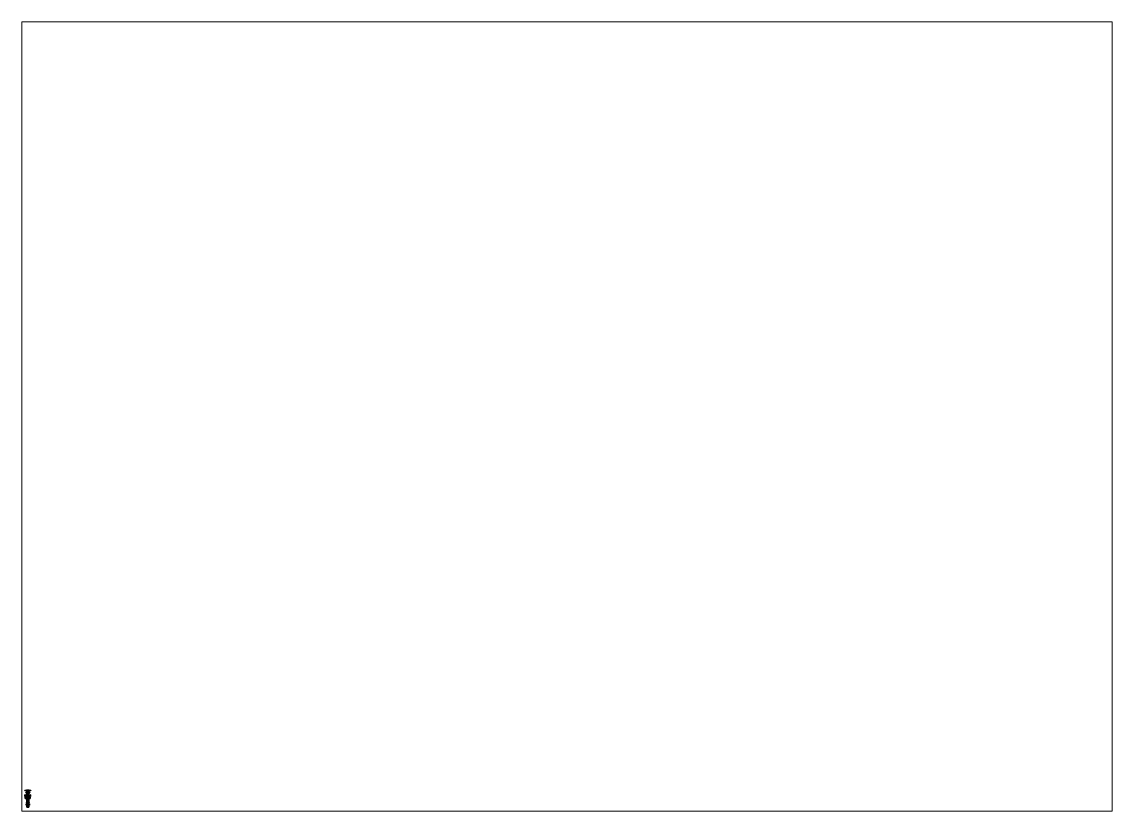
# Paper-space layout 'Layout1' of a CAD drawing. Extents: x 28 to 251, y 20 to 181.
# The model-space entities are those that its viewports show. They can reach past a viewport. Long polylines and large blocks are cut down to what shows.
import ezdxf

# ---------------------------------------------------------------- set-up
doc = ezdxf.new("R2010")
doc.units = 0
doc.layers.get('0').update_dxf_attribs({"linetype": 'CONTINUOUS'})

msp = doc.modelspace()

# ---------------------------------------------------------------- linework, layer by layer
for points in [[(-0.5, 2.89, 0.82), (-0.5, 2.89, 0.67), (-1.2, 2.79, 0.67), (-1.2, 2.79, 0.82)], [(-0.5, 2.89, 0.67), (-0.5, 2.86, 0.67), (-1.17, 2.77, 0.67), (-1.2, 2.79, 0.67)], [(-1.2, 2.79, 0.82), (-1.17, 2.77, 0.82), (-0.5, 2.86, 0.82), (-0.5, 2.89, 0.82)], [(-1.2, 2.63, 0.82), (-1.17, 2.63, 0.82), (-1.17, 2.77, 0.82), (-1.2, 2.79, 0.82)], [(-1.2, 2.79, 0.67), (-1.17, 2.77, 0.67), (-1.17, 2.63, 0.67), (-1.2, 2.63, 0.67)], [(-1.2, 2.79, 0.82), (-1.2, 2.79, 0.67), (-1.2, 2.63, 0.67), (-1.2, 2.63, 0.82)], [(-1.2, 2.63, 0.67), (-1.17, 2.63, 0.67), (-1.17, 2.63, 0.82), (-1.2, 2.63, 0.82)], [(-1.17, 2.77, 0.82), (-1.17, 2.77, 0.67), (-0.5, 2.86, 0.67), (-0.5, 2.86, 0.82)], [(-1.17, 2.63, 0.82), (-1.17, 2.63, 0.67), (-1.17, 2.77, 0.67), (-1.17, 2.77, 0.82)], [(-0.9, 1.18, 0.61), (-0.9, 0.53, 0.61), (-1.1, 0.53, 0.61), (-1.1, 1.18, 0.61)], [(-1.1, 1.18, 0.64), (-1.1, 0.53, 0.64), (-0.93, 0.53, 0.64), (-0.93, 1.18, 0.64)], [(-0.93, 1.18, 0.64), (-0.9, 1.18, 0.61), (-1.1, 1.18, 0.61), (-1.1, 1.18, 0.64)], [(-1.1, 1.18, 0.61), (-1.1, 0.53, 0.61), (-1.1, 0.53, 0.64), (-1.1, 1.18, 0.64)], [(-1.1, 0.53, 0.64), (-1.1, 0.53, 0.61), (-0.9, 0.53, 0.61), (-0.93, 0.53, 0.64)], [(-0.92, 0.1, 0.53), (-0.93, 0.09, 0.52), (-0.98, 0.09, 0.66), (-0.97, 0.1, 0.66)], [(-0.93, 0.09, 0.8), (-0.92, 0.1, 0.79), (-0.97, 0.1, 0.66), (-0.98, 0.09, 0.66)], [(-0.93, 0.09, 0.52), (-0.92, 0.08, 0.53), (-0.97, 0.08, 0.66), (-0.98, 0.09, 0.66)], [(-0.92, 0.08, 0.79), (-0.93, 0.09, 0.8), (-0.98, 0.09, 0.66), (-0.97, 0.08, 0.66)], [(-0.91, 0.09, 0.54), (-0.92, 0.1, 0.53), (-0.97, 0.1, 0.66), (-0.96, 0.09, 0.66)], [(-0.92, 0.1, 0.79), (-0.91, 0.09, 0.78), (-0.96, 0.09, 0.66), (-0.97, 0.1, 0.66)], [(-0.92, 0.08, 0.53), (-0.91, 0.09, 0.54), (-0.96, 0.09, 0.66), (-0.97, 0.08, 0.66)], [(-0.91, 0.09, 0.78), (-0.92, 0.08, 0.79), (-0.97, 0.08, 0.66), (-0.96, 0.09, 0.66)], [(-0.96, 0.18, 0.66), (-0.69, 0.18, 0.55), (-0.8, 0.18, 0.5), (-0.91, 0.18, 0.55)], [(-0.91, 0.18, 0.77), (-0.64, 0.18, 0.66), (-0.69, 0.18, 0.55), (-0.96, 0.18, 0.66)], [(-0.96, 0.18, 0.66), (-0.91, 0.18, 0.55), (-0.91, -0.37, 0.55), (-0.96, -0.37, 0.66)], [(-0.91, 0.18, 0.77), (-0.96, 0.18, 0.66), (-0.96, -0.37, 0.66), (-0.91, -0.37, 0.77)], [(-0.93, 1.18, 0.78), (-0.9, 1.18, 0.78), (-0.9, 1.18, 0.61), (-0.93, 1.18, 0.64)], [(-0.93, 1.18, 0.64), (-0.93, 0.53, 0.64), (-0.93, 0.53, 0.78), (-0.93, 1.18, 0.78)], [(-0.93, 0.53, 0.64), (-0.9, 0.53, 0.61), (-0.9, 0.53, 0.78), (-0.93, 0.53, 0.78)], [(-0.8, 0.1, 0.49), (-0.8, 0.09, 0.48), (-0.93, 0.09, 0.52), (-0.92, 0.1, 0.53)], [(-0.8, 0.09, 0.84), (-0.8, 0.1, 0.83), (-0.92, 0.1, 0.79), (-0.93, 0.09, 0.8)], [(-0.8, 0.09, 0.48), (-0.8, 0.08, 0.49), (-0.92, 0.08, 0.53), (-0.93, 0.09, 0.52)], [(-0.8, 0.08, 0.83), (-0.8, 0.09, 0.84), (-0.93, 0.09, 0.8), (-0.92, 0.08, 0.79)], [(-0.8, 0.09, 0.5), (-0.8, 0.1, 0.49), (-0.92, 0.1, 0.53), (-0.91, 0.09, 0.54)], [(-0.8, 0.1, 0.83), (-0.8, 0.09, 0.82), (-0.91, 0.09, 0.78), (-0.92, 0.1, 0.79)], [(-0.8, 0.08, 0.49), (-0.8, 0.09, 0.5), (-0.91, 0.09, 0.54), (-0.92, 0.08, 0.53)], [(-0.8, 0.09, 0.82), (-0.8, 0.08, 0.83), (-0.92, 0.08, 0.79), (-0.91, 0.09, 0.78)], [(-0.91, 0.18, 0.55), (-0.8, 0.18, 0.5), (-0.8, -0.37, 0.5), (-0.91, -0.37, 0.55)], [(-0.8, 0.18, 0.82), (-0.91, 0.18, 0.77), (-0.91, -0.37, 0.77), (-0.8, -0.37, 0.82)], [(-0.8, 0.18, 0.82), (-0.69, 0.18, 0.77), (-0.64, 0.18, 0.66), (-0.91, 0.18, 0.77)], [(-0.9, 1.18, 0.78), (-0.9, 0.53, 0.78), (-0.9, 0.53, 0.61), (-0.9, 1.18, 0.61)], [(-0.8, 0.18, 0.5), (-0.69, 0.18, 0.55), (-0.69, -0.37, 0.55), (-0.8, -0.37, 0.5)], [(-0.69, 0.18, 0.77), (-0.8, 0.18, 0.82), (-0.8, -0.37, 0.82), (-0.69, -0.37, 0.77)], [(0.8, 0.1, 0.49), (0.8, 0.09, 0.48), (-0.8, 0.09, 0.48), (-0.8, 0.1, 0.49)], [(0.8, 0.09, 0.5), (0.8, 0.1, 0.49), (-0.8, 0.1, 0.49), (-0.8, 0.09, 0.5)], [(0.8, 0.09, 0.84), (0.8, 0.1, 0.83), (-0.8, 0.1, 0.83), (-0.8, 0.09, 0.84)], [(0.8, 0.1, 0.83), (0.8, 0.09, 0.82), (-0.8, 0.09, 0.82), (-0.8, 0.1, 0.83)], [(0.8, 0.09, 0.48), (0.8, 0.08, 0.49), (-0.8, 0.08, 0.49), (-0.8, 0.09, 0.48)], [(0.8, 0.08, 0.49), (0.8, 0.09, 0.5), (-0.8, 0.09, 0.5), (-0.8, 0.08, 0.49)], [(0.8, 0.08, 0.83), (0.8, 0.09, 0.84), (-0.8, 0.09, 0.84), (-0.8, 0.08, 0.83)], [(0.8, 0.09, 0.82), (0.8, 0.08, 0.83), (-0.8, 0.08, 0.83), (-0.8, 0.09, 0.82)], [(-0.26, 2.02, 0.51), (-0.26, 2.04, 0.47), (-0.77, 2.04, 0.47), (-0.77, 2.02, 0.51)], [(-0.26, 2.04, 0.47), (-0.26, 2.02, 0.43), (-0.77, 2.02, 0.43), (-0.77, 2.04, 0.47)], [(-0.26, 1.98, 0.53), (-0.26, 2.02, 0.51), (-0.77, 2.02, 0.51), (-0.77, 1.98, 0.53)], [(-0.26, 2.02, 0.43), (-0.26, 1.98, 0.41), (-0.77, 1.98, 0.41), (-0.77, 2.02, 0.43)], [(-0.26, 1.94, 0.51), (-0.26, 1.98, 0.53), (-0.77, 1.98, 0.53), (-0.77, 1.94, 0.51)], [(-0.26, 1.98, 0.41), (-0.26, 1.94, 0.43), (-0.77, 1.94, 0.43), (-0.77, 1.98, 0.41)], [(-0.26, 1.92, 0.47), (-0.26, 1.94, 0.51), (-0.77, 1.94, 0.51), (-0.77, 1.92, 0.47)], [(-0.26, 1.94, 0.43), (-0.26, 1.92, 0.47), (-0.77, 1.92, 0.47), (-0.77, 1.94, 0.43)], [(-0.69, 0.18, 0.55), (-0.64, 0.18, 0.66), (-0.64, -0.37, 0.66), (-0.69, -0.37, 0.55)], [(-0.64, 0.18, 0.66), (-0.69, 0.18, 0.77), (-0.69, -0.37, 0.77), (-0.64, -0.37, 0.66)], [(-0.5, 2.89, 0.82), (-0.5, 2.86, 0.82), (0.5, 2.86, 0.82), (0.5, 2.89, 0.82)], [(0.5, 2.89, 0.82), (0.5, 2.89, 0.67), (-0.5, 2.89, 0.67), (-0.5, 2.89, 0.82)], [(0.5, 2.89, 0.67), (0.5, 2.86, 0.67), (-0.5, 2.86, 0.67), (-0.5, 2.89, 0.67)], [(-0.5, 2.86, 0.82), (-0.5, 2.86, 0.67), (0.5, 2.86, 0.67), (0.5, 2.86, 0.82)], [(-0.42, 2.78, 0.69), (-0.42, 0.41, 0.61), (-0.42, -0.3, 0.78), (-0.42, 2.78, 0.78)], [(-0.34, 2.78, 0.69), (-0.34, 0.41, 0.61), (-0.42, 0.41, 0.61), (-0.42, 2.78, 0.69)], [(-0.42, 2.78, 0.78), (-0.42, -0.3, 0.78), (-0.34, -0.3, 0.78), (-0.34, 2.78, 0.78)], [(-0.34, 2.78, 0.78), (-0.34, 2.78, 0.69), (-0.42, 2.78, 0.69), (-0.42, 2.78, 0.78)], [(-0.42, 0.41, 0.61), (-0.42, -3.17, 0.61), (-0.42, -3.17, 0.78), (-0.42, -0.3, 0.78)], [(-0.34, 0.41, 0.61), (-0.34, -3.09, 0.61), (-0.42, -3.17, 0.61), (-0.42, 0.41, 0.61)], [(-0.34, -0.3, 0.78), (-0.34, 0.41, 0.61), (-0.34, 2.78, 0.69), (-0.34, 2.78, 0.78)], [(0.34, 2.52, 0.78), (0.34, 2.52, 0.69), (-0.34, 2.52, 0.69), (-0.34, 2.52, 0.78)], [(-0.34, 2.52, 0.69), (0.34, 2.52, 0.69), (0.34, 2.44, 0.69), (-0.34, 2.44, 0.69)], [(-0.34, 2.44, 0.78), (0.34, 2.44, 0.78), (0.34, 2.52, 0.78), (-0.34, 2.52, 0.78)], [(-0.34, 2.44, 0.69), (0.34, 2.44, 0.69), (0.34, 2.44, 0.78), (-0.34, 2.44, 0.78)], [(-0.34, -3.09, 0.78), (-0.34, -3.09, 0.61), (-0.34, 0.41, 0.61), (-0.34, -0.3, 0.78)], [(0, 0.17, 0.5), (0, 0.17, 0.48), (-0.34, 0.17, 0.61), (-0.34, 0.17, 0.63)], [(-0.34, 0.12, 0.61), (-0.34, 0.17, 0.61), (0, 0.17, 0.48), (0, 0.12, 0.48)], [(0, 0.12, 0.5), (0, 0.17, 0.5), (-0.34, 0.17, 0.63), (-0.34, 0.12, 0.63)], [(-0.34, 0.12, 0.63), (-0.34, 0.12, 0.61), (0, 0.12, 0.48), (0, 0.12, 0.5)], [(-0.26, 2.04, 0.47), (-0.26, 2.02, 0.51), (-0.1, 2.11, 0.6), (-0.1, 2.17, 0.47)], [(-0.26, 2.02, 0.43), (-0.26, 2.04, 0.47), (-0.1, 2.17, 0.47), (-0.1, 2.11, 0.34)], [(-0.26, 2.02, 0.51), (-0.26, 1.98, 0.53), (-0.1, 1.98, 0.66), (-0.1, 2.11, 0.6)], [(-0.26, 1.98, 0.41), (-0.26, 2.02, 0.43), (-0.1, 2.11, 0.34), (-0.1, 1.98, 0.28)], [(-0.26, 1.98, 0.53), (-0.26, 1.94, 0.51), (-0.1, 1.85, 0.6), (-0.1, 1.98, 0.66)], [(-0.26, 1.94, 0.43), (-0.26, 1.98, 0.41), (-0.1, 1.98, 0.28), (-0.1, 1.85, 0.34)], [(-0.26, 1.94, 0.51), (-0.26, 1.92, 0.47), (-0.1, 1.79, 0.47), (-0.1, 1.85, 0.6)], [(-0.26, 1.92, 0.47), (-0.26, 1.94, 0.43), (-0.1, 1.85, 0.34), (-0.1, 1.79, 0.47)], [(0.1, 2.11, 0.6), (0.1, 2.17, 0.47), (-0.1, 2.17, 0.47), (-0.1, 2.11, 0.6)], [(0.1, 2.17, 0.47), (0.1, 2.11, 0.34), (-0.1, 2.11, 0.34), (-0.1, 2.17, 0.47)], [(0.1, 1.98, 0.66), (0.1, 2.11, 0.6), (-0.1, 2.11, 0.6), (-0.1, 1.98, 0.66)], [(0.1, 2.11, 0.34), (0.1, 1.98, 0.28), (-0.1, 1.98, 0.28), (-0.1, 2.11, 0.34)], [(0.1, 1.85, 0.6), (0.1, 1.98, 0.66), (-0.1, 1.98, 0.66), (-0.1, 1.85, 0.6)], [(0.1, 1.98, 0.28), (0.1, 1.85, 0.34), (-0.1, 1.85, 0.34), (-0.1, 1.98, 0.28)], [(0.1, 1.79, 0.47), (0.1, 1.85, 0.6), (-0.1, 1.85, 0.6), (-0.1, 1.79, 0.47)], [(0.1, 1.85, 0.34), (0.1, 1.79, 0.47), (-0.1, 1.79, 0.47), (-0.1, 1.85, 0.34)], [(-0.03, 1.81, 0.5), (-0.04, 1.81, 0.47), (-0.04, 0.02, 0.66), (-0.03, 0.02, 0.69)], [(-0.04, 1.81, 0.47), (-0.03, 1.81, 0.44), (-0.03, 0.02, 0.63), (-0.04, 0.02, 0.66)], [(-0.03, 0.02, 0.69), (-0.04, 0.02, 0.66), (-0.04, -1.8, 0.47), (-0.03, -1.8, 0.5)], [(-0.04, 0.02, 0.66), (-0.03, 0.02, 0.63), (-0.03, -1.8, 0.44), (-0.04, -1.8, 0.47)], [(0, 1.81, 0.51), (-0.03, 1.81, 0.5), (-0.03, 0.02, 0.69), (0, 0.02, 0.7)], [(-0.03, 1.81, 0.44), (0, 1.81, 0.43), (0, 0.02, 0.62), (-0.03, 0.02, 0.63)], [(0, 0.02, 0.7), (-0.03, 0.02, 0.69), (-0.03, -1.8, 0.5), (0, -1.8, 0.51)], [(-0.03, 0.02, 0.63), (0, 0.02, 0.62), (0, -1.8, 0.43), (-0.03, -1.8, 0.44)], [(0.03, 1.81, 0.5), (0, 1.81, 0.51), (0, 0.02, 0.7), (0.03, 0.02, 0.69)], [(0, 1.81, 0.43), (0.03, 1.81, 0.44), (0.03, 0.02, 0.63), (0, 0.02, 0.62)], [(0, 0.17, 0.5), (0, 0.12, 0.5), (0.34, 0.12, 0.63), (0.34, 0.17, 0.63)], [(0.34, 0.17, 0.63), (0.34, 0.17, 0.61), (0, 0.17, 0.48), (0, 0.17, 0.5)], [(0.34, 0.17, 0.61), (0.34, 0.12, 0.61), (0, 0.12, 0.48), (0, 0.17, 0.48)], [(0, 0.12, 0.5), (0, 0.12, 0.48), (0.34, 0.12, 0.61), (0.34, 0.12, 0.63)], [(0.03, 0.02, 0.69), (0, 0.02, 0.7), (0, -1.8, 0.51), (0.03, -1.8, 0.5)], [(0, 0.02, 0.62), (0.03, 0.02, 0.63), (0.03, -1.8, 0.44), (0, -1.8, 0.43)], [(0.04, 1.81, 0.47), (0.03, 1.81, 0.5), (0.03, 0.02, 0.69), (0.04, 0.02, 0.66)], [(0.03, 1.81, 0.44), (0.04, 1.81, 0.47), (0.04, 0.02, 0.66), (0.03, 0.02, 0.63)], [(0.04, 0.02, 0.66), (0.03, 0.02, 0.69), (0.03, -1.8, 0.5), (0.04, -1.8, 0.47)], [(0.03, 0.02, 0.63), (0.04, 0.02, 0.66), (0.04, -1.8, 0.47), (0.03, -1.8, 0.44)], [(0.26, 2.02, 0.51), (0.26, 2.04, 0.47), (0.1, 2.17, 0.47), (0.1, 2.11, 0.6)], [(0.26, 2.04, 0.47), (0.26, 2.02, 0.43), (0.1, 2.11, 0.34), (0.1, 2.17, 0.47)], [(0.26, 1.98, 0.53), (0.26, 2.02, 0.51), (0.1, 2.11, 0.6), (0.1, 1.98, 0.66)], [(0.26, 2.02, 0.43), (0.26, 1.98, 0.41), (0.1, 1.98, 0.28), (0.1, 2.11, 0.34)], [(0.26, 1.94, 0.51), (0.26, 1.98, 0.53), (0.1, 1.98, 0.66), (0.1, 1.85, 0.6)], [(0.26, 1.98, 0.41), (0.26, 1.94, 0.43), (0.1, 1.85, 0.34), (0.1, 1.98, 0.28)], [(0.26, 1.92, 0.47), (0.26, 1.94, 0.51), (0.1, 1.85, 0.6), (0.1, 1.79, 0.47)], [(0.26, 1.94, 0.43), (0.26, 1.92, 0.47), (0.1, 1.79, 0.47), (0.1, 1.85, 0.34)], [(0.26, 2.04, 0.47), (0.26, 2.02, 0.51), (0.77, 2.02, 0.51), (0.77, 2.04, 0.47)], [(0.26, 2.02, 0.43), (0.26, 2.04, 0.47), (0.77, 2.04, 0.47), (0.77, 2.02, 0.43)], [(0.26, 2.02, 0.51), (0.26, 1.98, 0.53), (0.77, 1.98, 0.53), (0.77, 2.02, 0.51)], [(0.26, 1.98, 0.41), (0.26, 2.02, 0.43), (0.77, 2.02, 0.43), (0.77, 1.98, 0.41)], [(0.26, 1.98, 0.53), (0.26, 1.94, 0.51), (0.77, 1.94, 0.51), (0.77, 1.98, 0.53)], [(0.26, 1.94, 0.43), (0.26, 1.98, 0.41), (0.77, 1.98, 0.41), (0.77, 1.94, 0.43)], [(0.26, 1.94, 0.51), (0.26, 1.92, 0.47), (0.77, 1.92, 0.47), (0.77, 1.94, 0.51)], [(0.26, 1.92, 0.47), (0.26, 1.94, 0.43), (0.77, 1.94, 0.43), (0.77, 1.92, 0.47)], [(0.34, 2.78, 0.69), (0.34, 0.41, 0.61), (0.34, -0.3, 0.78), (0.34, 2.78, 0.78)], [(0.34, 2.78, 0.78), (0.34, -0.3, 0.78), (0.42, -0.3, 0.78), (0.42, 2.78, 0.78)], [(0.42, 2.78, 0.78), (0.42, 2.78, 0.69), (0.34, 2.78, 0.69), (0.34, 2.78, 0.78)], [(0.42, 2.78, 0.69), (0.42, 0.41, 0.61), (0.34, 0.41, 0.61), (0.34, 2.78, 0.69)], [(0.34, 0.41, 0.61), (0.34, -3.09, 0.61), (0.34, -3.09, 0.78), (0.34, -0.3, 0.78)], [(0.42, 0.41, 0.61), (0.42, -3.17, 0.61), (0.34, -3.09, 0.61), (0.34, 0.41, 0.61)], [(0.42, -0.3, 0.78), (0.42, 0.41, 0.61), (0.42, 2.78, 0.69), (0.42, 2.78, 0.78)], [(0.42, -3.17, 0.78), (0.42, -3.17, 0.61), (0.42, 0.41, 0.61), (0.42, -0.3, 0.78)], [(0.5, 2.89, 0.67), (0.5, 2.89, 0.82), (1.2, 2.79, 0.82), (1.2, 2.79, 0.67)], [(0.5, 2.89, 0.82), (0.5, 2.86, 0.82), (1.17, 2.77, 0.82), (1.2, 2.79, 0.82)], [(1.2, 2.79, 0.67), (1.17, 2.77, 0.67), (0.5, 2.86, 0.67), (0.5, 2.89, 0.67)], [(1.17, 2.77, 0.67), (1.17, 2.77, 0.82), (0.5, 2.86, 0.82), (0.5, 2.86, 0.67)], [(0.64, 0.18, 0.66), (0.69, 0.18, 0.55), (0.69, -0.37, 0.55), (0.64, -0.37, 0.66)], [(0.69, 0.18, 0.77), (0.96, 0.18, 0.66), (0.91, 0.18, 0.55), (0.64, 0.18, 0.66)], [(0.64, 0.18, 0.66), (0.91, 0.18, 0.55), (0.8, 0.18, 0.5), (0.69, 0.18, 0.55)], [(0.69, 0.18, 0.77), (0.64, 0.18, 0.66), (0.64, -0.37, 0.66), (0.69, -0.37, 0.77)], [(0.69, 0.18, 0.55), (0.8, 0.18, 0.5), (0.8, -0.37, 0.5), (0.69, -0.37, 0.55)], [(0.8, 0.18, 0.82), (0.91, 0.18, 0.77), (0.96, 0.18, 0.66), (0.69, 0.18, 0.77)], [(0.8, 0.18, 0.82), (0.69, 0.18, 0.77), (0.69, -0.37, 0.77), (0.8, -0.37, 0.82)], [(0.8, 0.18, 0.5), (0.91, 0.18, 0.55), (0.91, -0.37, 0.55), (0.8, -0.37, 0.5)], [(0.91, 0.18, 0.77), (0.8, 0.18, 0.82), (0.8, -0.37, 0.82), (0.91, -0.37, 0.77)], [(1.1, 1.18, 0.64), (1.1, 1.18, 0.61), (0.9, 1.18, 0.61), (0.93, 1.18, 0.64)], [(0.9, 0.53, 0.61), (0.9, 1.18, 0.61), (1.1, 1.18, 0.61), (1.1, 0.53, 0.61)], [(0.9, 0.53, 0.78), (0.9, 1.18, 0.78), (0.9, 1.18, 0.61), (0.9, 0.53, 0.61)], [(0.93, 1.18, 0.64), (0.9, 1.18, 0.61), (0.9, 1.18, 0.78), (0.93, 1.18, 0.78)], [(0.93, 0.53, 0.64), (0.9, 0.53, 0.61), (1.1, 0.53, 0.61), (1.1, 0.53, 0.64)], [(0.93, 0.53, 0.78), (0.9, 0.53, 0.78), (0.9, 0.53, 0.61), (0.93, 0.53, 0.64)], [(0.91, 0.18, 0.55), (0.96, 0.18, 0.66), (0.96, -0.37, 0.66), (0.91, -0.37, 0.55)], [(0.96, 0.18, 0.66), (0.91, 0.18, 0.77), (0.91, -0.37, 0.77), (0.96, -0.37, 0.66)], [(1.1, 0.53, 0.64), (1.1, 1.18, 0.64), (0.93, 1.18, 0.64), (0.93, 0.53, 0.64)], [(0.93, 0.53, 0.64), (0.93, 1.18, 0.64), (0.93, 1.18, 0.78), (0.93, 0.53, 0.78)], [(1.1, 0.53, 0.61), (1.1, 1.18, 0.61), (1.1, 1.18, 0.64), (1.1, 0.53, 0.64)], [(1.2, 2.79, 0.82), (1.17, 2.77, 0.82), (1.17, 2.63, 0.82), (1.2, 2.63, 0.82)], [(1.2, 2.63, 0.67), (1.17, 2.63, 0.67), (1.17, 2.77, 0.67), (1.2, 2.79, 0.67)], [(1.17, 2.63, 0.67), (1.17, 2.63, 0.82), (1.17, 2.77, 0.82), (1.17, 2.77, 0.67)], [(1.2, 2.63, 0.82), (1.17, 2.63, 0.82), (1.17, 2.63, 0.67), (1.2, 2.63, 0.67)], [(1.2, 2.79, 0.67), (1.2, 2.79, 0.82), (1.2, 2.63, 0.82), (1.2, 2.63, 0.67)], [(-0.92, -0.27, 0.53), (-0.93, -0.28, 0.52), (-0.98, -0.28, 0.66), (-0.97, -0.27, 0.66)], [(-0.93, -0.28, 0.8), (-0.92, -0.27, 0.79), (-0.97, -0.27, 0.66), (-0.98, -0.28, 0.66)], [(-0.93, -0.28, 0.52), (-0.92, -0.29, 0.53), (-0.97, -0.29, 0.66), (-0.98, -0.28, 0.66)], [(-0.92, -0.29, 0.79), (-0.93, -0.28, 0.8), (-0.98, -0.28, 0.66), (-0.97, -0.29, 0.66)], [(-0.91, -0.28, 0.54), (-0.92, -0.27, 0.53), (-0.97, -0.27, 0.66), (-0.96, -0.28, 0.66)], [(-0.92, -0.27, 0.79), (-0.91, -0.28, 0.78), (-0.96, -0.28, 0.66), (-0.97, -0.27, 0.66)], [(-0.92, -0.29, 0.53), (-0.91, -0.28, 0.54), (-0.96, -0.28, 0.66), (-0.97, -0.29, 0.66)], [(-0.91, -0.28, 0.78), (-0.92, -0.29, 0.79), (-0.97, -0.29, 0.66), (-0.96, -0.28, 0.66)], [(-0.69, -0.37, 0.77), (-0.96, -0.37, 0.66), (-0.91, -0.37, 0.55), (-0.64, -0.37, 0.66)], [(-0.8, -0.37, 0.82), (-0.91, -0.37, 0.77), (-0.96, -0.37, 0.66), (-0.69, -0.37, 0.77)], [(-0.8, -0.27, 0.49), (-0.8, -0.28, 0.48), (-0.93, -0.28, 0.52), (-0.92, -0.27, 0.53)], [(-0.8, -0.28, 0.84), (-0.8, -0.27, 0.83), (-0.92, -0.27, 0.79), (-0.93, -0.28, 0.8)], [(-0.8, -0.28, 0.48), (-0.8, -0.29, 0.49), (-0.92, -0.29, 0.53), (-0.93, -0.28, 0.52)], [(-0.8, -0.29, 0.83), (-0.8, -0.28, 0.84), (-0.93, -0.28, 0.8), (-0.92, -0.29, 0.79)], [(-0.8, -0.28, 0.5), (-0.8, -0.27, 0.49), (-0.92, -0.27, 0.53), (-0.91, -0.28, 0.54)], [(-0.8, -0.27, 0.83), (-0.8, -0.28, 0.82), (-0.91, -0.28, 0.78), (-0.92, -0.27, 0.79)], [(-0.8, -0.29, 0.49), (-0.8, -0.28, 0.5), (-0.91, -0.28, 0.54), (-0.92, -0.29, 0.53)], [(-0.8, -0.28, 0.82), (-0.8, -0.29, 0.83), (-0.92, -0.29, 0.79), (-0.91, -0.28, 0.78)], [(-0.64, -0.37, 0.66), (-0.91, -0.37, 0.55), (-0.8, -0.37, 0.5), (-0.69, -0.37, 0.55)], [(-0.88, -2.58, 0.75), (-0.89, -2.58, 0.71), (-0.89, -2.63, 0.71), (-0.88, -2.63, 0.75)], [(-0.89, -2.58, 0.71), (-0.88, -2.58, 0.67), (-0.88, -2.63, 0.67), (-0.89, -2.63, 0.71)], [(-0.88, -2.63, 0.75), (-0.89, -2.63, 0.71), (-0.88, -2.63, 0.67), (-0.84, -2.63, 0.66)], [(-0.84, -2.58, 0.76), (-0.88, -2.58, 0.75), (-0.88, -2.63, 0.75), (-0.84, -2.63, 0.76)], [(-0.88, -2.58, 0.67), (-0.84, -2.58, 0.66), (-0.84, -2.63, 0.66), (-0.88, -2.63, 0.67)], [(-0.84, -2.63, 0.76), (-0.88, -2.63, 0.75), (-0.79, -2.63, 0.71), (-0.8, -2.63, 0.75)], [(-0.88, -2.63, 0.75), (-0.84, -2.63, 0.66), (-0.8, -2.63, 0.67), (-0.79, -2.63, 0.71)], [(-0.8, -2.58, 0.75), (-0.84, -2.58, 0.76), (-0.84, -2.63, 0.76), (-0.8, -2.63, 0.75)], [(-0.84, -2.58, 0.66), (-0.8, -2.58, 0.67), (-0.8, -2.63, 0.67), (-0.84, -2.63, 0.66)], [(0.8, -0.27, 0.49), (0.8, -0.28, 0.48), (-0.8, -0.28, 0.48), (-0.8, -0.27, 0.49)], [(0.8, -0.28, 0.5), (0.8, -0.27, 0.49), (-0.8, -0.27, 0.49), (-0.8, -0.28, 0.5)], [(0.8, -0.28, 0.84), (0.8, -0.27, 0.83), (-0.8, -0.27, 0.83), (-0.8, -0.28, 0.84)], [(0.8, -0.27, 0.83), (0.8, -0.28, 0.82), (-0.8, -0.28, 0.82), (-0.8, -0.27, 0.83)], [(0.8, -0.28, 0.48), (0.8, -0.29, 0.49), (-0.8, -0.29, 0.49), (-0.8, -0.28, 0.48)], [(0.8, -0.29, 0.49), (0.8, -0.28, 0.5), (-0.8, -0.28, 0.5), (-0.8, -0.29, 0.49)], [(0.8, -0.29, 0.83), (0.8, -0.28, 0.84), (-0.8, -0.28, 0.84), (-0.8, -0.29, 0.83)], [(0.8, -0.28, 0.82), (0.8, -0.29, 0.83), (-0.8, -0.29, 0.83), (-0.8, -0.28, 0.82)], [(-0.79, -2.58, 0.71), (-0.8, -2.58, 0.75), (-0.8, -2.63, 0.75), (-0.79, -2.63, 0.71)], [(-0.8, -2.58, 0.67), (-0.79, -2.58, 0.71), (-0.79, -2.63, 0.71), (-0.8, -2.63, 0.67)], [(-0.26, -1.93, 0.51), (-0.26, -1.91, 0.47), (-0.56, -1.91, 0.47), (-0.56, -1.93, 0.51)], [(-0.26, -1.91, 0.47), (-0.26, -1.93, 0.43), (-0.56, -1.93, 0.43), (-0.56, -1.91, 0.47)], [(-0.26, -1.97, 0.53), (-0.26, -1.93, 0.51), (-0.56, -1.93, 0.51), (-0.56, -1.97, 0.53)], [(-0.26, -1.93, 0.43), (-0.26, -1.97, 0.41), (-0.56, -1.97, 0.41), (-0.56, -1.93, 0.43)], [(-0.26, -2.01, 0.51), (-0.26, -1.97, 0.53), (-0.56, -1.97, 0.53), (-0.56, -2.01, 0.51)], [(-0.26, -1.97, 0.41), (-0.26, -2.01, 0.43), (-0.56, -2.01, 0.43), (-0.56, -1.97, 0.41)], [(-0.26, -2.03, 0.47), (-0.26, -2.01, 0.51), (-0.56, -2.01, 0.51), (-0.56, -2.03, 0.47)], [(-0.26, -2.01, 0.43), (-0.26, -2.03, 0.47), (-0.56, -2.03, 0.47), (-0.56, -2.01, 0.43)], [(-0.42, -0.3, 0.95), (-0.42, -3.69, 0.95), (-0.34, -3.69, 0.95), (-0.34, -0.3, 0.95)], [(-0.42, -0.3, 0.78), (-0.42, -3.17, 0.78), (-0.42, -3.69, 0.95), (-0.42, -0.3, 0.95)], [(-0.34, -0.3, 0.95), (-0.34, -0.3, 0.78), (-0.42, -0.3, 0.78), (-0.42, -0.3, 0.95)], [(0.34, -3.09, 0.61), (0.42, -3.17, 0.61), (-0.42, -3.17, 0.61), (-0.34, -3.09, 0.61)], [(-0.42, -3.69, 0.95), (-0.42, -3.17, 0.78), (-0.34, -3.17, 0.78), (-0.34, -3.69, 0.95)], [(-0.34, -3.69, 0.95), (-0.34, -3.17, 0.78), (-0.42, -3.17, 0.78), (-0.42, -3.69, 0.95)], [(-0.42, -3.17, 0.78), (-0.42, -3.69, 0.85), (-0.42, -3.69, 0.95)], [(-0.34, -3.17, 0.78), (-0.34, -3.69, 0.85), (-0.42, -3.69, 0.85), (-0.42, -3.17, 0.78)], [(-0.42, -3.17, 0.61), (0.42, -3.17, 0.61), (0.42, -3.17, 0.78), (-0.42, -3.17, 0.78)], [(-0.42, -3.69, 0.95), (-0.42, -3.69, 0.85), (-0.34, -3.69, 0.85), (-0.34, -3.69, 0.95)], [(-0.34, -3.69, 0.95), (-0.34, -3.17, 0.78), (-0.34, -0.3, 0.78), (-0.34, -0.3, 0.95)], [(0, -0.31, 0.5), (0, -0.31, 0.48), (-0.34, -0.31, 0.61), (-0.34, -0.31, 0.63)], [(0, -0.36, 0.5), (0, -0.31, 0.5), (-0.34, -0.31, 0.63), (-0.34, -0.36, 0.63)], [(-0.34, -0.36, 0.61), (-0.34, -0.31, 0.61), (0, -0.31, 0.48), (0, -0.36, 0.48)], [(-0.34, -0.36, 0.63), (-0.34, -0.36, 0.61), (0, -0.36, 0.48), (0, -0.36, 0.5)], [(0.34, -1.26, 0.78), (0.34, -1.26, 0.61), (-0.34, -1.26, 0.61), (-0.34, -1.26, 0.78)], [(-0.34, -1.26, 0.61), (0.34, -1.26, 0.61), (0.34, -1.34, 0.61), (-0.34, -1.34, 0.61)], [(-0.34, -1.34, 0.78), (0.34, -1.34, 0.78), (0.34, -1.26, 0.78), (-0.34, -1.26, 0.78)], [(-0.34, -1.34, 0.61), (0.34, -1.34, 0.61), (0.34, -1.34, 0.78), (-0.34, -1.34, 0.78)], [(0.34, -2.7, 0.78), (0.34, -2.7, 0.61), (-0.34, -2.7, 0.61), (-0.34, -2.7, 0.78)], [(-0.34, -2.7, 0.61), (0.34, -2.7, 0.61), (0.34, -2.78, 0.61), (-0.34, -2.78, 0.61)], [(-0.34, -2.78, 0.78), (0.34, -2.78, 0.78), (0.34, -2.7, 0.78), (-0.34, -2.7, 0.78)], [(-0.34, -2.78, 0.61), (0.34, -2.78, 0.61), (0.34, -2.78, 0.78), (-0.34, -2.78, 0.78)], [(0.34, -3.09, 0.78), (0.34, -3.09, 0.61), (-0.34, -3.09, 0.61), (-0.34, -3.09, 0.78)], [(0.34, -3.17, 0.78), (0.34, -3.09, 0.78), (-0.34, -3.09, 0.78), (-0.34, -3.17, 0.78)], [(-0.34, -3.69, 0.95), (-0.34, -3.69, 0.85), (-0.34, -3.17, 0.78), (-0.34, -3.69, 0.95)], [(0.34, -3.62, 0.95), (0.34, -3.62, 0.85), (-0.34, -3.62, 0.85), (-0.34, -3.62, 0.95)], [(0.34, -3.62, 0.85), (0.34, -3.69, 0.85), (-0.34, -3.69, 0.85), (-0.34, -3.62, 0.85)], [(-0.34, -3.62, 0.95), (-0.34, -3.69, 0.95), (0.34, -3.69, 0.95), (0.34, -3.62, 0.95)], [(-0.34, -3.69, 0.95), (-0.34, -3.69, 0.85), (0.34, -3.69, 0.85), (0.34, -3.69, 0.95)], [(-0.26, -1.91, 0.47), (-0.26, -1.93, 0.51), (-0.1, -1.84, 0.6), (-0.1, -1.78, 0.47)], [(-0.26, -1.93, 0.43), (-0.26, -1.91, 0.47), (-0.1, -1.78, 0.47), (-0.1, -1.84, 0.34)], [(-0.26, -1.93, 0.51), (-0.26, -1.97, 0.53), (-0.1, -1.97, 0.66), (-0.1, -1.84, 0.6)], [(-0.26, -1.97, 0.41), (-0.26, -1.93, 0.43), (-0.1, -1.84, 0.34), (-0.1, -1.97, 0.28)], [(-0.26, -1.97, 0.53), (-0.26, -2.01, 0.51), (-0.1, -2.1, 0.6), (-0.1, -1.97, 0.66)], [(-0.26, -2.01, 0.43), (-0.26, -1.97, 0.41), (-0.1, -1.97, 0.28), (-0.1, -2.1, 0.34)], [(-0.26, -2.01, 0.51), (-0.26, -2.03, 0.47), (-0.1, -2.16, 0.47), (-0.1, -2.1, 0.6)], [(-0.26, -2.03, 0.47), (-0.26, -2.01, 0.43), (-0.1, -2.1, 0.34), (-0.1, -2.16, 0.47)], [(0.1, -1.84, 0.6), (0.1, -1.78, 0.47), (-0.1, -1.78, 0.47), (-0.1, -1.84, 0.6)], [(0.1, -1.78, 0.47), (0.1, -1.84, 0.34), (-0.1, -1.84, 0.34), (-0.1, -1.78, 0.47)], [(0.1, -1.97, 0.66), (0.1, -1.84, 0.6), (-0.1, -1.84, 0.6), (-0.1, -1.97, 0.66)], [(0.1, -1.84, 0.34), (0.1, -1.97, 0.28), (-0.1, -1.97, 0.28), (-0.1, -1.84, 0.34)], [(0.1, -2.1, 0.6), (0.1, -1.97, 0.66), (-0.1, -1.97, 0.66), (-0.1, -2.1, 0.6)], [(0.1, -1.97, 0.28), (0.1, -2.1, 0.34), (-0.1, -2.1, 0.34), (-0.1, -1.97, 0.28)], [(0.1, -2.16, 0.47), (0.1, -2.1, 0.6), (-0.1, -2.1, 0.6), (-0.1, -2.16, 0.47)], [(0.1, -2.1, 0.34), (0.1, -2.16, 0.47), (-0.1, -2.16, 0.47), (-0.1, -2.1, 0.34)], [(-0.04, -3.17, 0.62), (-0.04, -3.52, 0.62), (-0.04, -3.52, 0.75), (-0.04, -3.17, 0.75)], [(0.04, -3.17, 0.62), (0.04, -3.52, 0.62), (-0.04, -3.52, 0.62), (-0.04, -3.17, 0.62)], [(-0.04, -3.17, 0.75), (-0.04, -3.52, 0.75), (0.04, -3.52, 0.75), (0.04, -3.17, 0.75)], [(0.04, -3.52, 0.62), (0.04, -3.6, 0.57), (-0.04, -3.6, 0.57), (-0.04, -3.52, 0.62)], [(-0.04, -3.52, 0.62), (-0.04, -3.6, 0.57), (-0.04, -3.6, 0.63), (-0.04, -3.57, 0.68)], [(-0.04, -3.52, 0.75), (-0.04, -3.52, 0.62), (-0.04, -3.57, 0.68), (-0.04, -3.57, 0.7)], [(0.04, -3.57, 0.77), (0.04, -3.52, 0.75), (-0.04, -3.52, 0.75), (-0.04, -3.57, 0.77)], [(-0.04, -3.57, 0.77), (-0.04, -3.52, 0.75), (-0.04, -3.57, 0.7), (-0.04, -3.6, 0.72)], [(-0.04, -3.57, 0.7), (-0.04, -3.57, 0.68), (0.04, -3.57, 0.68), (0.04, -3.57, 0.7)], [(-0.04, -3.57, 0.68), (-0.04, -3.6, 0.63), (0.04, -3.6, 0.63), (0.04, -3.57, 0.68)], [(-0.04, -3.6, 0.72), (-0.04, -3.57, 0.7), (0.04, -3.57, 0.7), (0.04, -3.6, 0.72)], [(0.04, -3.6, 0.72), (0.04, -3.57, 0.77), (-0.04, -3.57, 0.77), (-0.04, -3.6, 0.72)], [(-0.04, -3.6, 0.57), (-0.04, -3.64, 0.57), (-0.04, -3.64, 0.63), (-0.04, -3.6, 0.63)], [(0.04, -3.6, 0.57), (0.04, -3.64, 0.57), (-0.04, -3.64, 0.57), (-0.04, -3.6, 0.57)], [(-0.04, -3.6, 0.63), (-0.04, -3.64, 0.63), (0.04, -3.64, 0.63), (0.04, -3.6, 0.63)], [(0.04, -3.64, 0.57), (0.04, -3.69, 0.64), (-0.04, -3.69, 0.64), (-0.04, -3.64, 0.57)], [(-0.04, -3.64, 0.57), (-0.04, -3.69, 0.64), (-0.04, -3.66, 0.66), (-0.04, -3.64, 0.63)], [(-0.04, -3.64, 0.63), (-0.04, -3.66, 0.66), (0.04, -3.66, 0.66), (0.04, -3.64, 0.63)], [(-0.04, -3.66, 0.66), (-0.04, -3.66, 0.72), (0.04, -3.66, 0.72), (0.04, -3.66, 0.66)], [(-0.04, -3.69, 0.64), (-0.04, -3.69, 0.71), (-0.04, -3.66, 0.72), (-0.04, -3.66, 0.66)], [(-0.04, -3.66, 0.72), (-0.04, -3.69, 0.71), (0.04, -3.69, 0.71), (0.04, -3.66, 0.72)], [(0.04, -3.69, 0.64), (0.04, -3.69, 0.71), (-0.04, -3.69, 0.71), (-0.04, -3.69, 0.64)], [(0, -0.31, 0.5), (0, -0.36, 0.5), (0.34, -0.36, 0.63), (0.34, -0.31, 0.63)], [(0.34, -0.31, 0.63), (0.34, -0.31, 0.61), (0, -0.31, 0.48), (0, -0.31, 0.5)], [(0.34, -0.31, 0.61), (0.34, -0.36, 0.61), (0, -0.36, 0.48), (0, -0.31, 0.48)], [(0, -0.36, 0.5), (0, -0.36, 0.48), (0.34, -0.36, 0.61), (0.34, -0.36, 0.63)], [(0.04, -3.52, 0.75), (0.04, -3.52, 0.62), (0.04, -3.17, 0.62), (0.04, -3.17, 0.75)], [(0.04, -3.6, 0.63), (0.04, -3.6, 0.57), (0.04, -3.52, 0.62), (0.04, -3.57, 0.68)], [(0.04, -3.57, 0.68), (0.04, -3.52, 0.62), (0.04, -3.52, 0.75), (0.04, -3.57, 0.7)], [(0.04, -3.57, 0.7), (0.04, -3.52, 0.75), (0.04, -3.57, 0.77), (0.04, -3.6, 0.72)], [(0.04, -3.64, 0.63), (0.04, -3.64, 0.57), (0.04, -3.6, 0.57), (0.04, -3.6, 0.63)], [(0.04, -3.66, 0.66), (0.04, -3.69, 0.64), (0.04, -3.64, 0.57), (0.04, -3.64, 0.63)], [(0.04, -3.66, 0.72), (0.04, -3.69, 0.71), (0.04, -3.69, 0.64), (0.04, -3.66, 0.66)], [(0.26, -1.93, 0.51), (0.26, -1.91, 0.47), (0.1, -1.78, 0.47), (0.1, -1.84, 0.6)], [(0.26, -1.91, 0.47), (0.26, -1.93, 0.43), (0.1, -1.84, 0.34), (0.1, -1.78, 0.47)], [(0.26, -1.97, 0.53), (0.26, -1.93, 0.51), (0.1, -1.84, 0.6), (0.1, -1.97, 0.66)], [(0.26, -1.93, 0.43), (0.26, -1.97, 0.41), (0.1, -1.97, 0.28), (0.1, -1.84, 0.34)], [(0.26, -2.01, 0.51), (0.26, -1.97, 0.53), (0.1, -1.97, 0.66), (0.1, -2.1, 0.6)], [(0.26, -1.97, 0.41), (0.26, -2.01, 0.43), (0.1, -2.1, 0.34), (0.1, -1.97, 0.28)], [(0.26, -2.03, 0.47), (0.26, -2.01, 0.51), (0.1, -2.1, 0.6), (0.1, -2.16, 0.47)], [(0.26, -2.01, 0.43), (0.26, -2.03, 0.47), (0.1, -2.16, 0.47), (0.1, -2.1, 0.34)], [(0.26, -1.91, 0.47), (0.26, -1.93, 0.51), (0.56, -1.93, 0.51), (0.56, -1.91, 0.47)], [(0.26, -1.93, 0.43), (0.26, -1.91, 0.47), (0.56, -1.91, 0.47), (0.56, -1.93, 0.43)], [(0.26, -1.93, 0.51), (0.26, -1.97, 0.53), (0.56, -1.97, 0.53), (0.56, -1.93, 0.51)], [(0.26, -1.97, 0.41), (0.26, -1.93, 0.43), (0.56, -1.93, 0.43), (0.56, -1.97, 0.41)], [(0.26, -1.97, 0.53), (0.26, -2.01, 0.51), (0.56, -2.01, 0.51), (0.56, -1.97, 0.53)], [(0.26, -2.01, 0.43), (0.26, -1.97, 0.41), (0.56, -1.97, 0.41), (0.56, -2.01, 0.43)], [(0.26, -2.01, 0.51), (0.26, -2.03, 0.47), (0.56, -2.03, 0.47), (0.56, -2.01, 0.51)], [(0.26, -2.03, 0.47), (0.26, -2.01, 0.43), (0.56, -2.01, 0.43), (0.56, -2.03, 0.47)], [(0.34, -0.3, 0.78), (0.34, -3.17, 0.78), (0.34, -3.69, 0.95), (0.34, -0.3, 0.95)], [(0.34, -0.3, 0.95), (0.34, -3.69, 0.95), (0.42, -3.69, 0.95), (0.42, -0.3, 0.95)], [(0.42, -0.3, 0.95), (0.42, -0.3, 0.78), (0.34, -0.3, 0.78), (0.34, -0.3, 0.95)], [(0.34, -3.69, 0.95), (0.34, -3.17, 0.78), (0.42, -3.17, 0.78), (0.42, -3.69, 0.95)], [(0.34, -3.17, 0.78), (0.34, -3.69, 0.85), (0.34, -3.69, 0.95)], [(0.42, -3.69, 0.95), (0.42, -3.17, 0.78), (0.34, -3.17, 0.78), (0.34, -3.69, 0.95)], [(0.42, -3.17, 0.78), (0.42, -3.69, 0.85), (0.34, -3.69, 0.85), (0.34, -3.17, 0.78)], [(0.34, -3.69, 0.95), (0.34, -3.69, 0.85), (0.42, -3.69, 0.85), (0.42, -3.69, 0.95)], [(0.42, -3.69, 0.95), (0.42, -3.17, 0.78), (0.42, -0.3, 0.78), (0.42, -0.3, 0.95)], [(0.42, -3.69, 0.95), (0.42, -3.69, 0.85), (0.42, -3.17, 0.78), (0.42, -3.69, 0.95)], [(0.91, -0.37, 0.77), (0.64, -0.37, 0.66), (0.69, -0.37, 0.55), (0.96, -0.37, 0.66)], [(0.8, -0.37, 0.82), (0.69, -0.37, 0.77), (0.64, -0.37, 0.66), (0.91, -0.37, 0.77)], [(0.96, -0.37, 0.66), (0.69, -0.37, 0.55), (0.8, -0.37, 0.5), (0.91, -0.37, 0.55)], [(0.79, -2.58, 0.71), (0.8, -2.58, 0.67), (0.8, -2.63, 0.67), (0.79, -2.63, 0.71)], [(0.8, -2.58, 0.75), (0.79, -2.58, 0.71), (0.79, -2.63, 0.71), (0.8, -2.63, 0.75)], [(0.8, -2.63, 0.75), (0.79, -2.63, 0.71), (0.8, -2.63, 0.67), (0.84, -2.63, 0.66)], [(0.8, -2.58, 0.67), (0.84, -2.58, 0.66), (0.84, -2.63, 0.66), (0.8, -2.63, 0.67)], [(0.84, -2.58, 0.76), (0.8, -2.58, 0.75), (0.8, -2.63, 0.75), (0.84, -2.63, 0.76)], [(0.8, -2.63, 0.75), (0.84, -2.63, 0.66), (0.88, -2.63, 0.67), (0.89, -2.63, 0.71)], [(0.84, -2.63, 0.76), (0.8, -2.63, 0.75), (0.89, -2.63, 0.71), (0.88, -2.63, 0.75)], [(0.84, -2.58, 0.66), (0.88, -2.58, 0.67), (0.88, -2.63, 0.67), (0.84, -2.63, 0.66)], [(0.88, -2.58, 0.75), (0.84, -2.58, 0.76), (0.84, -2.63, 0.76), (0.88, -2.63, 0.75)], [(0.88, -2.58, 0.67), (0.89, -2.58, 0.71), (0.89, -2.63, 0.71), (0.88, -2.63, 0.67)], [(0.89, -2.58, 0.71), (0.88, -2.58, 0.75), (0.88, -2.63, 0.75), (0.89, -2.63, 0.71)]]:
    msp.add_3dface(points)

psp = doc.layouts.get("Layout1")

# ---------------------------------------------------------------- viewports
at = {"layer": '0'}
psp.add_viewport(center=(139.22, 100.81), size=(222.76, 161.29), view_center_point=(210, 148.5), view_height=307.4901, dxfattribs=at)

doc.saveas('drawing.dxf')
